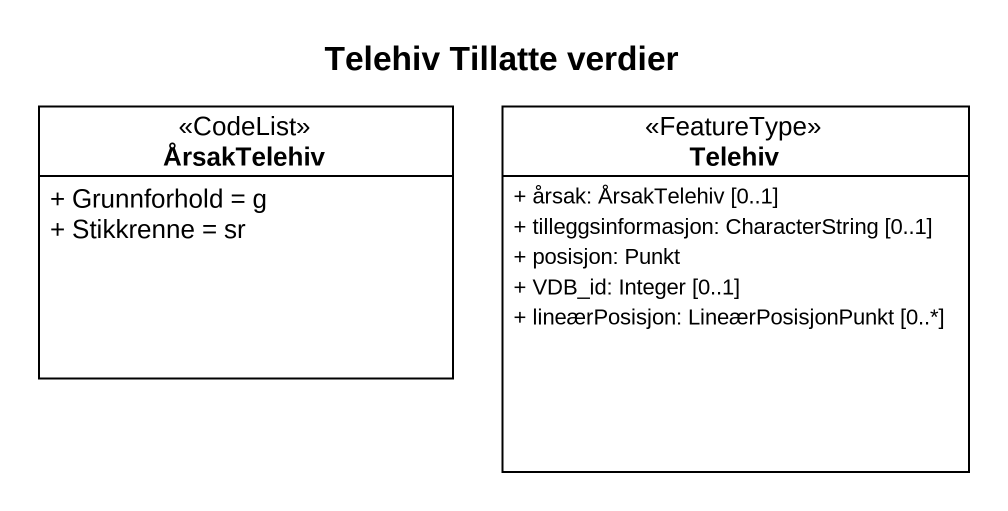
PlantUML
@startuml
title Telehiv Tillatte verdier
hide circle
hide empty members
skinparam classAttributeIconSize 0
class ÅrsakTelehiv <<CodeList>> {
  + Grunnforhold = g
  + Stikkrenne = sr
}
class Telehiv <<FeatureType>> {
  + årsak: ÅrsakTelehiv [0..1]
  + tilleggsinformasjon: CharacterString [0..1]
  + posisjon: Punkt
  + VDB_id: Integer [0..1]
  + lineærPosisjon: LineærPosisjonPunkt [0..*]
}
@enduml
